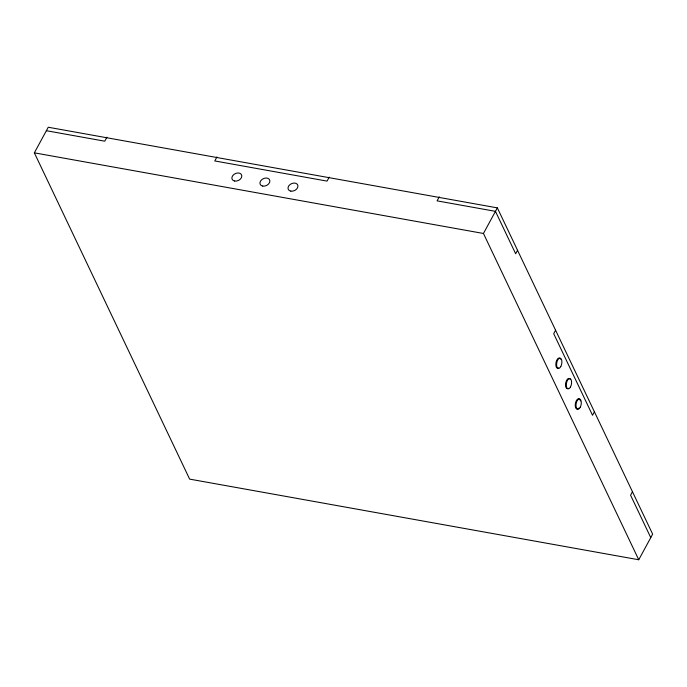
<?xml version="1.0" encoding="UTF-8"?>
<svg xmlns="http://www.w3.org/2000/svg" width="687" height="687" viewBox="0 0 687 687"><rect width="100%" height="100%" fill="white"/><g stroke="black" fill="none" stroke-linecap="round" stroke-linejoin="round"><path stroke-width="1.03" d="M34.35 152.84L48.253 127.241L497.354 207.878L652.65 534.16L638.747 559.759L189.646 479.122L34.35 152.84L483.45 233.477L638.747 559.759M106.923 137.194L104.75 141.187L46.373 130.71M216.955 156.945L214.782 160.947L327.055 181.11L329.228 177.109M439.259 196.86L437.087 200.862L495.464 211.347L515.654 253.761L517.543 250.291M483.45 233.477L497.354 207.878M555.585 330.232L553.705 333.702L592.529 415.274L594.41 411.805M632.461 491.737L630.58 495.207L650.769 537.62M558.746 367.983A5.221 2.542 -79.8 0 1 556.058 362.332A5.221 2.542 -79.8 0 1 560.661 359.164M568.45 388.378A5.221 2.542 -79.8 0 1 565.762 382.728A5.221 2.542 -79.8 0 1 570.365 379.55M577.466 409.083A5.221 2.542 -79.8 0 1 575.474 403.123A5.221 2.542 -79.8 0 1 579.596 399.233M580.077 399.946A5.221 2.542 -79.8 0 1 580.403 400.925M578.84 408.13A5.221 2.542 -79.8 0 1 578.162 408.774M234.671 181.05A5.221 3.77 -25.5 0 0 241.815 175.752A5.221 3.77 -25.5 0 0 234.035 174.352A5.221 3.77 -25.5 0 0 234.671 181.05M290.807 191.132A5.221 3.77 -25.5 0 0 297.952 185.834A5.221 3.77 -25.5 0 0 290.172 184.434A5.221 3.77 -25.5 0 0 290.807 191.132M262.735 186.091A5.221 3.77 -25.5 0 0 269.888 180.793A5.221 3.77 -25.5 0 0 262.108 179.393A5.221 3.77 -25.5 0 0 262.735 186.091M560.79 366.557A5.221 2.542 -79.8 0 0 560.343 358.202A5.221 2.542 -79.8 0 0 556.582 365.123A5.221 2.542 -79.8 0 0 560.79 366.557M570.493 386.953A5.221 2.542 -79.8 0 0 570.047 378.589A5.221 2.542 -79.8 0 0 566.286 385.519A5.221 2.542 -79.8 0 0 570.493 386.953M580.206 407.339A5.221 2.542 -79.8 0 0 579.751 398.984A5.221 2.542 -79.8 0 0 575.989 405.914A5.221 2.542 -79.8 0 0 580.206 407.339"/></g></svg>
